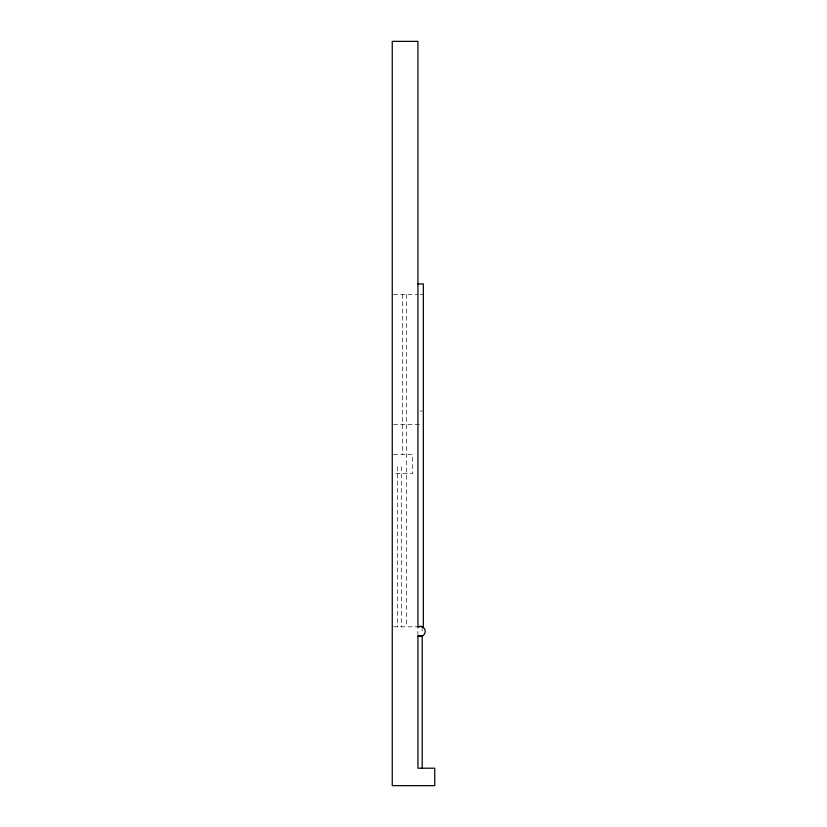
<?xml version="1.0" encoding="UTF-8"?>
<svg xmlns="http://www.w3.org/2000/svg" width="827" height="827" viewBox="0 0 827 827"><rect width="100%" height="100%" fill="white"/><g stroke="black" fill="none" stroke-linecap="round" stroke-linejoin="round"><path stroke-width="0.62" stroke-dasharray="4.13 3.1" d="M393.518 294.474L417.935 294.474M420.095 294.474L423.331 294.474M420.075 411.019L422.204 411.019M393.497 424.499L422.204 424.499M393.518 454.623L412.549 454.623L412.549 473.654L393.518 473.654M393.518 626.825L417.935 626.825L417.935 634.981M422.204 626.825L422.204 633.678M406.522 294.474L406.522 626.825M402.398 294.474L402.398 454.623M401.291 466.676L401.291 626.825M397.322 466.676L397.322 626.825"/><path stroke-width="1.24" d="M422.855 635.694L421.274 636.345L417.935 635.963L417.935 768.211L434.744 768.211L434.744 785.65L392.256 785.65L392.256 41.35L417.935 41.35L417.935 626.825A5.076 5.076 0 0 1 425.233 631.394A5.076 5.076 0 0 1 417.935 635.963L422.204 635.963L422.204 768.211M417.935 626.825L421.274 626.442L423.331 627.517L423.331 283.919L417.935 283.919"/></g></svg>
